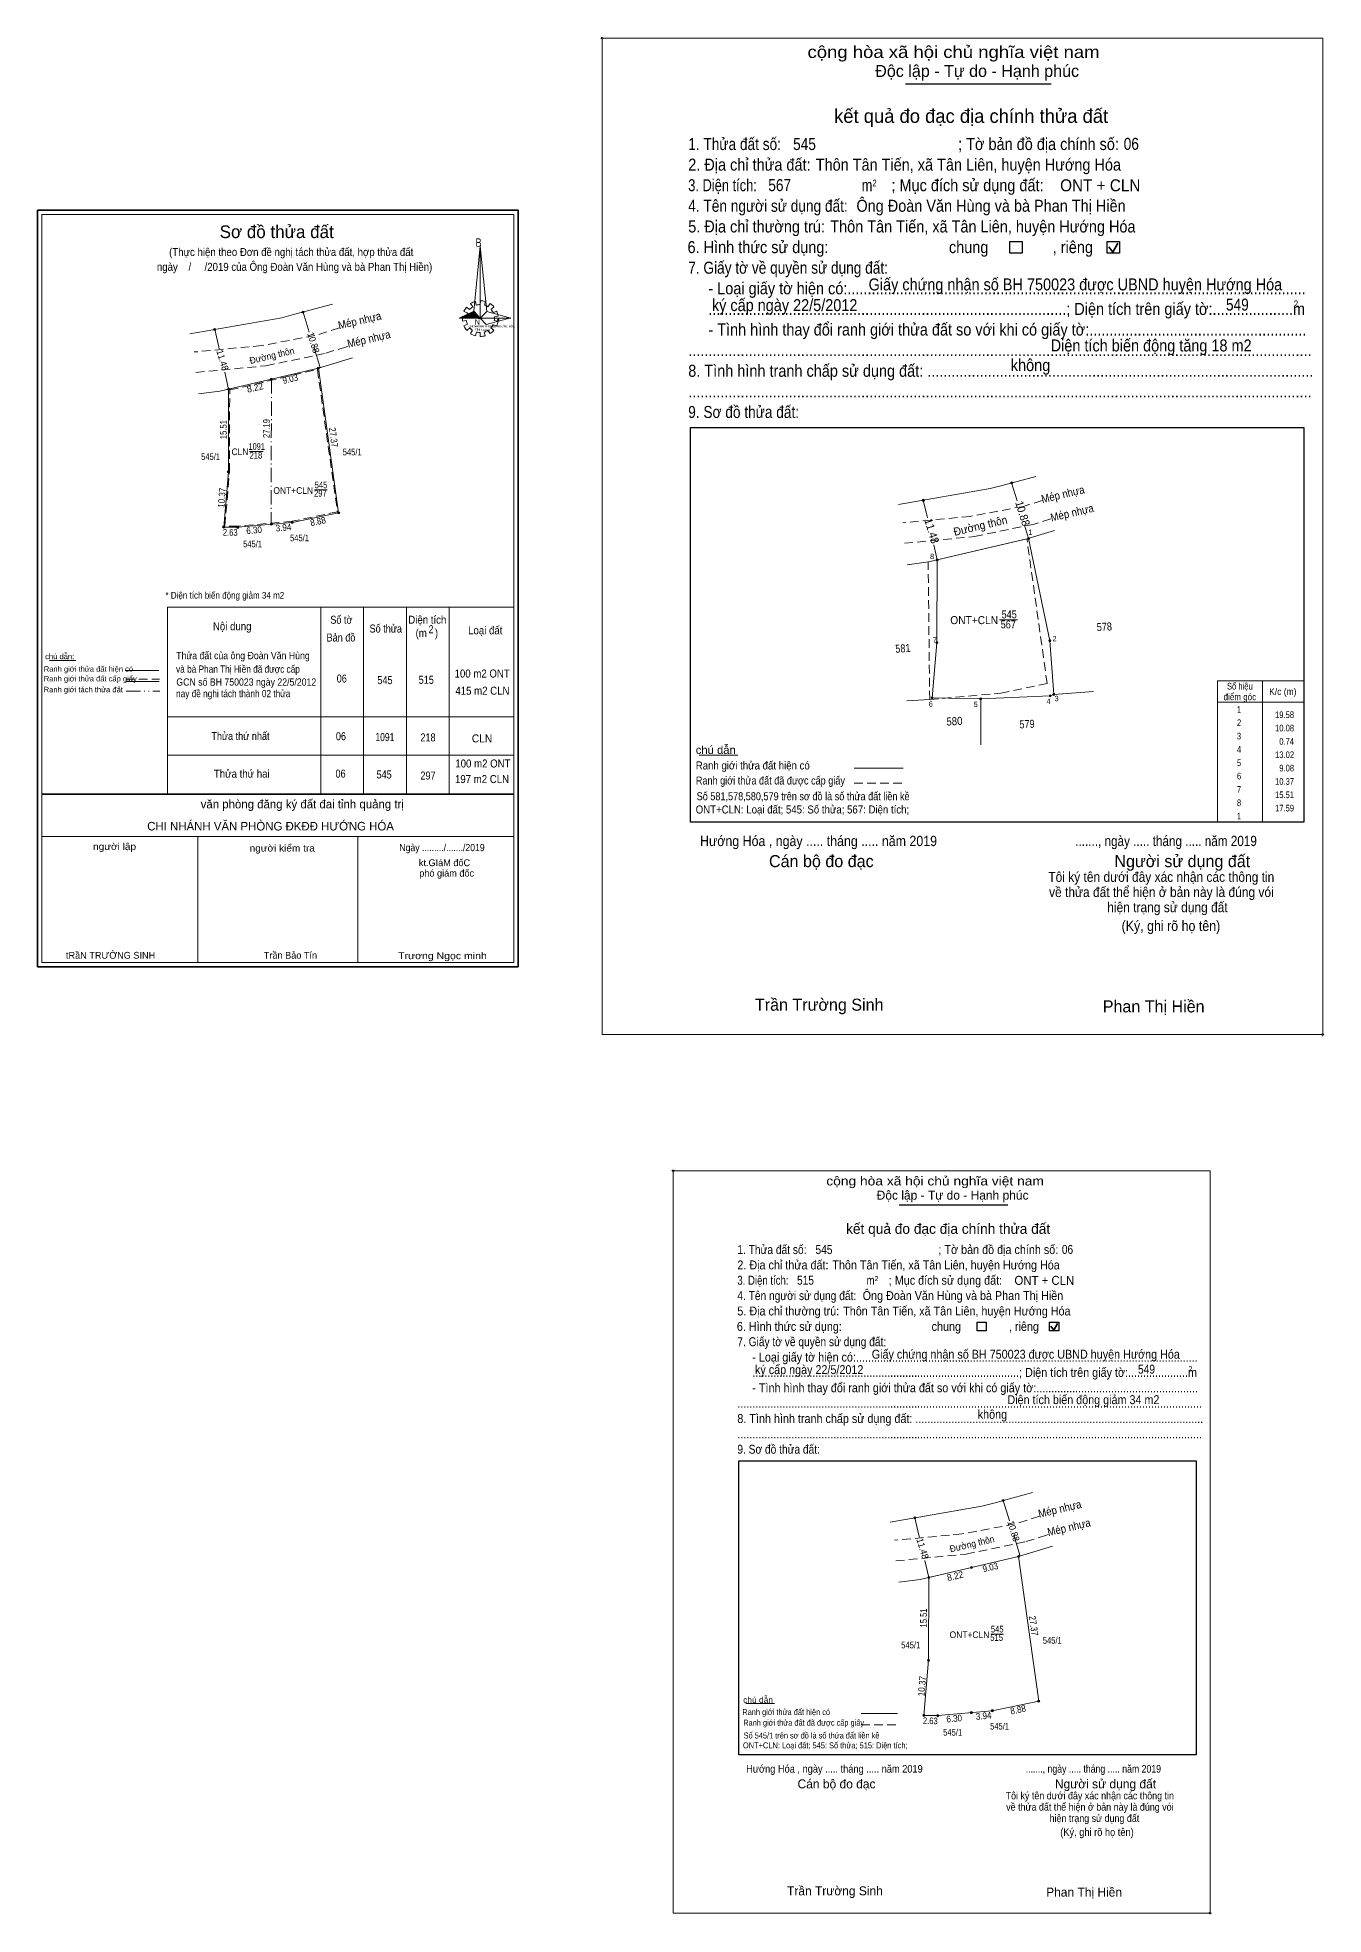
# Model space of a CAD drawing. Header units: metres. Extents: x 548930 to 549479, y 1838011 to 1838391.
# Drawn here: x 548930.1 to 549171, y 1838039 to 1838390.8 of the extents above; entities that cross this region are included whole.
import ezdxf
from ezdxf.enums import TextEntityAlignment as Align

# ---------------------------------------------------------------- set-up
doc = ezdxf.new("R2010")
doc.units = ezdxf.units.M
doc.header["$LTSCALE"] = 0.54
doc.header["$PDMODE"] = 32
doc.header["$PDSIZE"] = 0.27
for name, pattern in [('DASH_DOUBLE_DOT', [9.2, 5, -1.2, 0.3, -1.2, 0.3, -1.2]), ('DOT_DASHED', [7.7, 5, -1.2, 0.3, -1.2]), ('MEDIUM_DASHED', [4.5, 3, -1.5])]:
    doc.linetypes.add(name, pattern=pattern)
for name, color, linetype, lineweight in [('1', 7, 'Continuous', 13), ('10', 7, 'Continuous', 13), ('17', 7, 'Continuous', 13), ('2', 7, 'Continuous', 25), ('22', 7, 'MEDIUM_DASHED', 13), ('23', 7, 'Continuous', 13), ('5', 7, 'Continuous', 13), ('6', 7, 'Continuous', 13), ('63', 7, 'Continuous', 13)]:
    doc.layers.add(name, color=color, linetype=linetype, lineweight=lineweight)
doc.layers.add('13', color=7, linetype='Continuous')
doc.layers.add('7', color=7, linetype='Continuous')

msp = doc.modelspace()

# ---------------------------------------------------------------- hatches: boundary and pattern name
at = {"layer": '1'}
msp.add_hatch(color=256, dxfattribs=at).paths.add_polyline_path([(549009.14, 1838338.18), (549011.89, 1838339.53), (549013.07, 1838338.18)])
at = {"layer": '63'}
for points in [[(548980.08, 1838339.35, 1), (548979.68, 1838339.35, 1)], [(548963.53, 1838336.09, 1), (548963.13, 1838336.09, 1)], [(548982.94, 1838328.84, 1), (548982.54, 1838328.84, 1)], [(548966.14, 1838324.91, 1), (548965.74, 1838324.91, 1)], [(548974.14, 1838326.78, 1), (548973.74, 1838326.78, 1)], [(548966.08, 1838309.4, 1), (548965.68, 1838309.4, 1)], [(549112.81, 1838307.34, 1), (549112.41, 1838307.34, 1)], [(549096.26, 1838304.08, 1), (549095.86, 1838304.08, 1)], [(548965.21, 1838299.07, 1), (548964.81, 1838299.07, 1)], [(548974.12, 1838299.59, 1), (548973.72, 1838299.59, 1)], [(548978.04, 1838299.94, 1), (548977.64, 1838299.94, 1)], [(548986.74, 1838301.74, 1), (548986.34, 1838301.74, 1)], [(548967.84, 1838299.02, 1), (548967.44, 1838299.02, 1)], [(549115.99, 1838296.93, 1), (549115.59, 1838296.93, 1)], [(549098.87, 1838292.9, 1), (549098.47, 1838292.9, 1)], [(549098.81, 1838277.39, 1), (549098.41, 1838277.39, 1)], [(549119.96, 1838277.76, 1), (549119.56, 1838277.76, 1)], [(549120.03, 1838267.42, 1), (549119.63, 1838267.42, 1)], [(549120.71, 1838267.71, 1), (549120.31, 1838267.71, 1)], [(549097.94, 1838267.06, 1), (549097.54, 1838267.06, 1)], [(549107.02, 1838266.87, 1), (549106.62, 1838266.87, 1)], [(549111.2326, 1838116.6327, 1), (549110.8326, 1838116.6327, 1)], [(549094.6826, 1838113.3727, 1), (549094.2826, 1838113.3727, 1)], [(549114.0926, 1838106.1227, 1), (549113.6926, 1838106.1227, 1)], [(549097.2926, 1838102.1927, 1), (549096.8926, 1838102.1927, 1)], [(549105.2926, 1838104.0627, 1), (549104.8926, 1838104.0627, 1)], [(549097.2326, 1838086.6827, 1), (549096.8326, 1838086.6827, 1)], [(549117.8926, 1838079.0227, 1), (549117.4926, 1838079.0227, 1)], [(549096.3626, 1838076.3527, 1), (549095.9626, 1838076.3527, 1)], [(549098.9926, 1838076.3027, 1), (549098.5926, 1838076.3027, 1)], [(549105.2726, 1838076.8727, 1), (549104.8726, 1838076.8727, 1)], [(549109.1926, 1838077.2227, 1), (549108.7926, 1838077.2227, 1)]]:
    msp.add_hatch(color=256, dxfattribs=at).paths.add_polyline_path(points)

# ---------------------------------------------------------------- linework, layer by layer
at = {"layer": '1'}
for p, q in [((549013.07, 1838340.76), (549013.09, 1838341.49)), ((549009.73, 1838338.59), (549010.45, 1838338.48)), ((549010.67, 1838339.21), (549010.02, 1838339.48)), ((549010.5, 1838340.3), (549011.04, 1838339.82)), ((549011.65, 1838340.35), (549011.26, 1838340.94)), ((549012.15, 1838341.35), (549012.33, 1838340.64)), ((549012.72, 1838338.16), (549013.42, 1838338.16)), ((549014.03, 1838341.35), (549013.86, 1838340.62)), ((549014.51, 1838340.35), (549014.9, 1838340.94)), ((549015.62, 1838340.3), (549015.08, 1838339.85)), ((549015.47, 1838339.23), (549016.12, 1838339.55)), ((549016.43, 1838338.59), (549015.69, 1838338.48)), ((549010.45, 1838337.75), (549009.73, 1838337.64)), ((549010.02, 1838336.75), (549010.67, 1838337.07)), ((549011.11, 1838336.39), (549010.54, 1838335.93)), ((549011.26, 1838335.32), (549011.63, 1838335.95)), ((549012.37, 1838335.61), (549012.15, 1838334.91)), ((549013.07, 1838334.79), (549013.07, 1838335.5)), ((549013.79, 1838335.61), (549014.01, 1838334.93)), ((549014.9, 1838335.32), (549014.51, 1838335.93)), ((549015.03, 1838336.39), (549015.62, 1838335.95)), ((549016.15, 1838336.73), (549015.43, 1838337)), ((549015.69, 1838337.75), (549016.43, 1838337.64)), ((548954.49, 1838284.05), (549019.35, 1838284.05)), ((548954.49, 1838284.05), (548954.49, 1838249.01)), ((548983.23, 1838284.05), (548983.23, 1838249.01)), ((548991.23, 1838284.05), (548991.23, 1838249.01)), ((548999.23, 1838284.05), (548999.23, 1838249.01)), ((549007.23, 1838284.05), (549007.23, 1838249.01)), ((548954.49, 1838263.49), (549019.35, 1838263.49)), ((548954.49, 1838256.34), (549019.35, 1838256.34)), ((548930.14, 1838248.23), (548930.14, 1838216.64)), ((548954.49, 1838249.01), (549019.35, 1838249.01)), ((548930.95, 1838241.07), (549019.35, 1838241.07)), ((548960.14, 1838241.07), (548960.14, 1838217.45)), ((548990.14, 1838241.07), (548990.14, 1838217.45))]:
    msp.add_line(p, q, dxfattribs=at)
at = {"layer": '1', "lineweight": 35}
msp.add_line((548930.95, 1838249.01), (549019.35, 1838249.01), dxfattribs=at)
at = {"layer": '1'}
for points in [[(548930.14, 1838216.64), (548930.14, 1838358.44), (549020.14, 1838358.44), (549020.14, 1838216.64)], [(548930.14, 1838216.64), (548930.14, 1838358.44), (549020.14, 1838358.44), (549020.14, 1838216.64)], [(549013.03, 1838351.69), (549013.07, 1838338.18), (549011.89, 1838339.53)], [(549013.03, 1838351.69), (549013.07, 1838338.18), (549014.31, 1838339.44)], [(549009.14, 1838338.18), (549011.89, 1838339.53), (549013.07, 1838338.18)], [(549018.83, 1838338.23), (549013.07, 1838338.18), (549014.31, 1838339.44)], [(549018.79, 1838338.25), (549014.2, 1838337.02), (549013.07, 1838338.18)], [(548982.74, 1838328.84), (548986.54, 1838301.74), (548977.84, 1838299.94), (548967.64, 1838299.02), (548965.01, 1838299.07), (548965.88, 1838309.4), (548965.94, 1838324.91)], [(549115.79, 1838296.93), (549119.76, 1838277.76), (549120.51, 1838267.71), (549119.83, 1838267.42), (549106.82, 1838266.87), (549097.74, 1838267.06), (549098.61, 1838277.39), (549098.67, 1838292.9)], [(549113.89, 1838106.12), (549117.69, 1838079.02), (549108.99, 1838077.22), (549098.79, 1838076.3), (549096.16, 1838076.35), (549097.03, 1838086.68), (549097.09, 1838102.19)]]:
    msp.add_lwpolyline(points, close=True, dxfattribs=at)
at = {"layer": '1', "linetype": 'MEDIUM_DASHED'}
msp.add_lwpolyline([(548982.57, 1838328.6), (548986.32, 1838301.9), (548977.81, 1838300.14), (548967.63, 1838299.22), (548965.23, 1838299.27), (548966.08, 1838309.39), (548966.14, 1838324.75)], close=True, dxfattribs=at)
at = {"layer": '1'}
for centre, major_axis, start_param, end_param in [((549013.0814, 1838338.1376), (3.3649, 0), 1.27924208, 1.56332225), ((549013.0814, 1838338.1376), (3.3649, 0), 3.00667928, 3.29139349), ((549013.0814, 1838338.1376), (3.3649, 0), 2.43958176, 2.72400246), ((549013.0814, 1838338.1376), (2.6372, 0), 2.72368549, 3.01515824), ((549013.0814, 1838338.1376), (2.6372, 0), 2.13373541, 2.44496261), ((549013.0814, 1838338.1376), (3.3649, 0), 1.84955988, 2.13900916), ((549013.0814, 1838338.1376), (2.6372, 0), 1.56985589, 1.85611068), ((549013.0814, 1838338.1376), (2.6372, 0), 1.00270906, 1.2755622), ((549013.0814, 1838338.1376), (3.3649, 0), 0.71056237, 0.99687234), ((549013.0814, 1838338.1376), (2.6372, 0), 0.42678376, 0.70646463), ((549013.0814, 1838338.1376), (2.6372, 0), 6.13558388, 6.41618463), ((549013.0814, 1838338.1376), (3.3649, 0), 0.1390515, 0.43393316), ((549013.0814, 1838338.1376), (3.3649, 0), 3.56988637, 3.85691866), ((549013.0814, 1838338.1376), (2.6372, 0), 3.28229955, 3.56105054), ((549013.0814, 1838338.1376), (2.6372, 0), 3.86077574, 4.13258255), ((549013.0621, 1838338.1176), (3.3649, 0), 4.1470906, 4.43659307), ((549013.0814, 1838338.1376), (2.6372, 0), 4.43854677, 4.71314001), ((549013.0814, 1838338.1376), (3.3649, 0), 4.71301008, 4.99761054), ((549013.0814, 1838338.1376), (2.6372, 0), 4.99087134, 5.28933161), ((549013.0814, 1838338.1376), (3.3649, 0), 5.28561416, 5.56798705), ((549013.0814, 1838338.1376), (2.6372, 0), 5.56137327, 5.83951437), ((549013.0814, 1838338.1376), (3.3649, 0), 5.85230288, 6.13839648)]:
    msp.add_ellipse(centre, major_axis=major_axis, ratio=0.995001, start_param=start_param, end_param=end_param, dxfattribs=at)
msp.add_point((549016.43, 1838337.91), dxfattribs=at)
at = {"layer": '10'}
for p, q in [((548986.54, 1838301.74), (548982.74, 1838328.84)), ((548977.84, 1838299.94), (548986.54, 1838301.74)), ((549117.69, 1838079.02), (549113.89, 1838106.12)), ((549108.99, 1838077.22), (549117.69, 1838079.02))]:
    msp.add_line(p, q, dxfattribs=at)
at = {"layer": '10', "linetype": 'DOT_DASHED'}
msp.add_line((548973.94, 1838326.78), (548973.92, 1838299.59), dxfattribs=at)
at = {"layer": '10', "linetype": 'MEDIUM_DASHED'}
for p, q in [((549119.27, 1838269.73), (549115.47, 1838296.83)), ((549097.27, 1838266.73), (549096.97, 1838292.53)), ((549097.27, 1838266.73), (549110.57, 1838267.93)), ((549110.57, 1838267.93), (549119.27, 1838269.73))]:
    msp.add_line(p, q, dxfattribs=at)
at = {"layer": '17'}
for p, q in [((548932.37, 1838274.07), (548937.34, 1838274.07)), ((549054.11, 1838256.33), (549061.35, 1838256.33)), ((549062.82, 1838078.55), (549068.22, 1838078.55))]:
    msp.add_line(p, q, dxfattribs=at)
at = {"layer": '2'}
for p, q in [((549092.75, 1838382.11), (549120.05, 1838382.11)), ((549052.44, 1838317.72), (549167.38, 1838317.72)), ((549167.38, 1838317.72), (549167.38, 1838243.73)), ((549091.57, 1838172.04), (549111.92, 1838172.04)), ((549061.54, 1838124.07), (549147.18, 1838124.07)), ((549147.18, 1838124.07), (549147.18, 1838068.95))]:
    msp.add_line(p, q, dxfattribs=at)
at = {"layer": '2', "lineweight": 35}
for p, q in [((549131.6, 1838350.59), (549132.53, 1838352.26)), ((549130.83, 1838351.59), (549131.6, 1838350.59)), ((549119.94, 1838149.3), (549120.52, 1838148.56)), ((549120.52, 1838148.56), (549121.21, 1838149.81))]:
    msp.add_line(p, q, dxfattribs=at)
at = {"layer": '2', "lineweight": 13}
for points in [[(549035.89, 1838390.67), (549170.9, 1838390.67), (549170.9, 1838203.94), (549035.89, 1838203.94)], [(549049.21, 1838178.42), (549149.8, 1838178.42), (549149.8, 1838039.3), (549049.21, 1838039.3)]]:
    msp.add_lwpolyline(points, close=True, dxfattribs=at)
at = {"layer": '2'}
for points in [[(549112.29, 1838352.59), (549114.61, 1838352.59), (549114.61, 1838350.42), (549112.29, 1838350.42)], [(549130.53, 1838352.59), (549132.85, 1838352.59), (549132.85, 1838350.42), (549130.53, 1838350.42)], [(549106.13, 1838150.05), (549107.86, 1838150.05), (549107.86, 1838148.44), (549106.13, 1838148.44)], [(549119.72, 1838150.05), (549121.45, 1838150.05), (549121.45, 1838148.44), (549119.72, 1838148.44)]]:
    msp.add_lwpolyline(points, close=True, dxfattribs=at)
for points in [[(549167.38, 1838243.73), (549052.44, 1838243.73), (549052.44, 1838317.72)], [(549147.18, 1838068.95), (549061.54, 1838068.95), (549061.54, 1838124.07)]]:
    msp.add_lwpolyline(points, dxfattribs=at)
for p in [(549035.89, 1838390.67), (549170.89, 1838203.94), (549049.21, 1838178.42), (549149.79, 1838039.3)]:
    msp.add_point(p, dxfattribs=at)
at = {"layer": '22'}
for p, q in [((548972.93, 1838329.3), (548983.92, 1838331.58)), ((548987.99, 1838332.85), (548983.92, 1838331.58)), ((548988.3, 1838332.95), (548987.99, 1838332.85)), ((548959.79, 1838328.03), (548972.93, 1838329.3)), ((549104.87, 1838301.06), (549092.22, 1838299.86)), ((549105.66, 1838297.29), (549116.65, 1838299.57)), ((549119.95, 1838300.6), (549116.65, 1838299.57)), ((549092.52, 1838296.02), (549105.66, 1838297.29)), ((549119.14, 1838110.13), (549115.07, 1838108.86)), ((549119.45, 1838110.23), (549119.14, 1838110.13)), ((549090.94, 1838105.31), (549104.08, 1838106.58)), ((549104.08, 1838106.58), (549115.07, 1838108.86))]:
    msp.add_line(p, q, dxfattribs=at)
for points in [[(548986.68, 1838336.39), (548982.09, 1838334.95), (548972.14, 1838333.07)], [(548972.14, 1838333.07), (548969.81, 1838332.85), (548959.49, 1838331.87)], [(549118.36, 1838304.05), (549114.82, 1838302.94), (549104.87, 1838301.06)], [(549117.83, 1838113.68), (549113.24, 1838112.23), (549103.29, 1838110.35)], [(549103.29, 1838110.35), (549100.97, 1838110.13), (549090.64, 1838109.16)]]:
    msp.add_lwpolyline(points, dxfattribs=at)
at = {"layer": '23'}
for p, q in [((548978.11, 1838338.87), (548985.37, 1838340.83)), ((548964.31, 1838324.53), (548982.74, 1838328.84)), ((548982.74, 1838328.84), (548989.11, 1838330.79)), ((548964.31, 1838324.53), (548960.32, 1838324.01)), ((549110.84, 1838306.86), (549117.14, 1838308.56)), ((549097.04, 1838292.52), (549115.47, 1838296.83)), ((549115.47, 1838296.83), (549120.67, 1838298.42)), ((549097.04, 1838292.52), (549093.05, 1838292)), ((549109.26, 1838116.15), (549116.52, 1838118.11)), ((549095.46, 1838101.81), (549113.89, 1838106.12)), ((549113.89, 1838106.12), (549120.26, 1838108.07)), ((549095.46, 1838101.81), (549091.47, 1838101.29))]:
    msp.add_line(p, q, dxfattribs=at)
for points in [[(548958.68, 1838335.29), (548975.88, 1838338.27), (548978.11, 1838338.87)], [(549091.41, 1838303.28), (549108.61, 1838306.26), (549110.84, 1838306.86)], [(549089.83, 1838112.57), (549107.03, 1838115.55), (549109.26, 1838116.15)]]:
    msp.add_lwpolyline(points, dxfattribs=at)
at = {"layer": '5', "lineweight": 35}
msp.add_lwpolyline([(548930.15, 1838358.45), (549020.15, 1838358.45), (549020.15, 1838216.65), (548930.15, 1838216.65)], close=True, dxfattribs=at)
at = {"layer": '5'}
msp.add_lwpolyline([(548930.95, 1838357.65), (549019.35, 1838357.65), (549019.35, 1838217.45), (548930.95, 1838217.45)], close=True, dxfattribs=at)
at = {"layer": '6'}
for p, q in [((548946.56, 1838272.15), (548952.83, 1838272.15)), ((548946.66, 1838270.14), (548952.92, 1838270.14)), ((549083.13, 1838253.87), (549092.27, 1838253.87)), ((549084.44, 1838076.71), (549091.25, 1838076.71))]:
    msp.add_line(p, q, dxfattribs=at)
at = {"layer": '6', "linetype": 'MEDIUM_DASHED'}
for p, q in [((548946.66, 1838270.56), (548952.97, 1838270.56)), ((549083.11, 1838251.05), (549092.31, 1838251.05)), ((549084.43, 1838074.61), (549091.28, 1838074.61))]:
    msp.add_line(p, q, dxfattribs=at)
at = {"layer": '63'}
for p, q in [((548979.88, 1838339.35), (548981.04, 1838335.56)), ((548981.87, 1838332.85), (548983.06, 1838328.94)), ((548965.2, 1838328.07), (548965.94, 1838324.91)), ((548969.86, 1838313.22), (548972.39, 1838313.22)), ((549112.61, 1838307.34), (549113.64, 1838303.97)), ((548982.03, 1838306.04), (548984.42, 1838306.04)), ((549096.06, 1838304.08), (549096.83, 1838300.77)), ((549115.04, 1838299.39), (549115.79, 1838296.93)), ((549098.01, 1838295.72), (549098.67, 1838292.9)), ((549110.37, 1838281.65), (549113.73, 1838281.65)), ((549120.51, 1838267.71), (549127.97, 1838268.26)), ((549159.58, 1838270.23), (549159.58, 1838243.73)), ((549159.58, 1838270.23), (549159.58, 1838243.73)), ((549097.27, 1838266.73), (549092.96, 1838266.5)), ((549106.82, 1838266.87), (549106.82, 1838258.26)), ((549111.03, 1838116.63), (549112.19, 1838112.84)), ((549113.02, 1838110.13), (549114.21, 1838106.22)), ((549096.35, 1838105.35), (549097.09, 1838102.19)), ((549108.72, 1838091.6), (549111.11, 1838091.6))]:
    msp.add_line(p, q, dxfattribs=at)
at = {"layer": '63', "linetype": 'DASH_DOUBLE_DOT'}
msp.add_line((548946.75, 1838268.33), (548953.05, 1838268.33), dxfattribs=at)
at = {"layer": '63'}
for points in [[(548963.33, 1838336.09), (548964.09, 1838332.85), (548964.18, 1838332.47)], [(549160.38, 1838243.73), (549151.18, 1838243.73), (549151.18, 1838270.23), (549160.38, 1838270.23)], [(549158.99, 1838270.23), (549167.38, 1838270.23), (549167.38, 1838243.73), (549158.99, 1838243.73)], [(549151.18, 1838266.23), (549159.58, 1838266.23), (549167.38, 1838266.23)], [(549094.48, 1838113.37), (549095.24, 1838110.13), (549095.33, 1838109.75)]]:
    msp.add_lwpolyline(points, dxfattribs=at)
for centre in [(548979.88, 1838339.35), (548963.33, 1838336.09), (548982.74, 1838328.84), (548965.94, 1838324.91), (548973.94, 1838326.78), (548965.88, 1838309.4), (549112.61, 1838307.34), (549096.06, 1838304.08), (548965.01, 1838299.07), (548973.92, 1838299.59), (548977.84, 1838299.94), (548986.54, 1838301.74), (548967.64, 1838299.02), (549115.79, 1838296.93), (549098.67, 1838292.9), (549098.61, 1838277.39), (549119.76, 1838277.76), (549119.83, 1838267.42), (549120.51, 1838267.71), (549097.74, 1838267.06), (549106.82, 1838266.87), (549111.0326, 1838116.6327), (549094.4826, 1838113.3727), (549113.8926, 1838106.1227), (549097.0926, 1838102.1927), (549105.0926, 1838104.0627), (549097.0326, 1838086.6827), (549117.6926, 1838079.0227), (549096.1626, 1838076.3527), (549098.7926, 1838076.3027), (549105.0726, 1838076.8727), (549108.9926, 1838077.2227)]:
    msp.add_circle(centre, 0.2, dxfattribs=at)

# ---------------------------------------------------------------- texts
at = {"layer": '1'}
msp.add_text('Sơ đồ thửa đất', height=2.38, dxfattribs=at).set_placement((548974.94, 1838353.22), align=Align.CENTER)
for s, height, width, p in [('B', 1.585, 0.8, (549012.19, 1838351.58)), ('N', 0.9904, 0.9, (549012.03, 1838337.01)), ('CHI NHÁNH VPĐKĐĐ-HƯỚNG HÓA', 0.3749, 0.95, (549010.88, 1838336.51)), ('TỈNH quảng trị', 0.375, 1.05, (549012.09, 1838335.86))]:
    msp.add_text(s, height=height, dxfattribs=dict(at, width=width)).set_placement(p)
for s, height, width, p in [('CLN', 1.25, 0.95, (548968.065, 1838312.54)), ('1091', 1.25, 0.8, (548971.19, 1838313.53)), ('545/1', 1.25, 0.85, (548989.08, 1838312.5)), ('545/1', 1.25, 0.85, (548962.56, 1838311.63)), ('218', 1.25, 0.85, (548971.045, 1838311.89)), ('ONT+CLN', 1.25, 0.95, (548978.04, 1838305.28)), ('545', 1.25, 0.85, (548983.235, 1838306.33)), ('297', 1.25, 0.85, (548983.125, 1838304.76)), ('545/1', 1.25, 0.85, (548970.42, 1838295.27)), ('545/1', 1.25, 0.85, (548979.21, 1838296.41)), ('* Diện tích biến động giảm 34 m2 ', 1.25, 0.9, (548965.435, 1838285.65)), ('ONT+CLN', 1.5, 0.95, (549105.595, 1838280.87)), ('545', 1.5, 0.85, (549112.155, 1838281.95)), ('567', 1.5, 0.85, (549111.98, 1838280.07)), ('ONT+CLN', 1.25, 0.95, (549104.72, 1838090.84)), ('545', 1.25, 0.85, (549109.915, 1838091.89)), ('545/1', 1.25, 0.85, (549093.71, 1838088.91)), ('515', 1.25, 0.85, (549109.805, 1838090.32)), ('545/1', 1.25, 0.85, (549120.23, 1838089.78)), ('545/1', 1.25, 0.85, (549110.36, 1838073.69)), ('545/1', 1.25, 0.85, (549101.57, 1838072.55))]:
    msp.add_text(s, height=height, dxfattribs=dict(at, width=width)).set_placement(p, align=Align.CENTER)
for s, height, p in [('văn phòng đăng ký đất đai tỉnh quảng trị', 1.6, (548998.76, 1838246.34)), ('CHI NHÁNH VĂN PHÒNG ĐKĐĐ HƯỚNG HÓA', 1.6, (548996.9, 1838242.2)), ('kt.GIáM đốC', 1.28, (549011.18, 1838235.51)), ('phó giám đốc', 1.28, (549011.92, 1838233.56)), ('tRầN TRƯỜNG SINH', 1.28, (548952.18, 1838218.16)), ('Trần Bảo Tín', 1.28, (548982.51, 1838218.16))]:
    msp.add_text(s, height=height, dxfattribs=at).set_placement(p, align=Align.RIGHT)
for s, width, p in [('người lập', 1.1, (548948.59, 1838238.56)), ('người kiểm tra', 1.1, (548982.09, 1838238.25)), ('Trương Ngọc minh', 1.15, (549014.3, 1838218.08))]:
    msp.add_text(s, height=1.28, dxfattribs=dict(at, width=width)).set_placement(p, align=Align.RIGHT)
at = {"layer": '13'}
for s, width, p in [('578', 0.85, (549130.0195, 1838279.6289)), ('581', 0.85, (549092.2795, 1838275.5757)), ('580', 0.9, (549101.9345, 1838261.9303)), ('579', 0.85, (549115.5345, 1838261.3897))]:
    msp.add_text(s, height=1.5, rotation=3.095, dxfattribs=dict(at, width=width)).set_placement(p, align=Align.CENTER)
at = {"layer": '2'}
for s, height, width, p in [('cộng hòa xã hội chủ nghĩa việt nam', 2.253, 1.15, (549074.38, 1838386.98)), ('1. Thửa đất số:', 2.253, 0.85, (549052.03, 1838369.72)), ('545', 2.25, 0.85, (549071.68, 1838369.72)), ('; Tờ bản đồ địa chính số:', 2.253, 0.9, (549102.59, 1838369.72)), ('06', 2.25, 0.85, (549133.61, 1838369.76)), ('2. Địa chỉ thửa đất:', 2.253, 0.9, (549052.03, 1838365.86)), ('Thôn Tân Tiến, xã Tân Liên, huyện Hướng Hóa', 2.25, 0.9, (549075.92, 1838365.86)), ('3. Diện tích:', 2.253, 0.8, (549052.03, 1838362)), ('567', 2.25, 0.85, (549067.03, 1838362.02)), ('m', 2.253, 0.8, (549084.52, 1838362)), ('2', 1.288, 0.8, (549086.54, 1838362.9)), ('; Mục đích sử dụng đất:', 2.253, 0.9, (549090.1, 1838362)), ('ONT + CLN', 2.254, 0.95, (549121.7, 1838361.98)), ('4. Tên người sử dụng đất:', 2.253, 0.85, (549052.03, 1838358.14)), ('Ông Đoàn Văn Hùng và bà Phan Thị Hiền', 2.25, 0.9, (549083.54, 1838358.15)), ('5. Địa chỉ thường trú:', 2.253, 0.9, (549052.03, 1838354.27)), ('Thôn Tân Tiến, xã Tân Liên, huyện Hướng Hóa', 2.25, 0.9, (549078.64, 1838354.27)), ('6. Hình thức sử dụng:', 2.253, 0.9, (549051.9, 1838350.4)), ('chung                , riêng', 2.253, 0.9, (549100.87, 1838350.4)), ('7. Giấy tờ về quyền sử dụng đất:', 2.253, 0.85, (549052.03, 1838346.54)), ('     - Loại giấy tờ hiện có:..................................................................................................................', 2.253, 0.9, (549052.03, 1838342.68)), ('Giấy chứng nhận số BH 750023 được UBND huyện Hướng Hóa', 2.25, 0.9, (549085.82, 1838343.41)), ('ký cấp ngày 22/5/2012', 2.25, 0.9, (549056.47, 1838339.53)), ('549', 2.25, 0.85, (549152.77, 1838339.63)), ('2', 1.288, 0.8, (549165.48, 1838340.24)), ('     .........................................................................................; Diện tích trên giấy tờ:....................m', 2.253, 0.9, (549052.03, 1838338.82)), ('     - Tình hình thay đổi ranh giới thửa đất so với khi có giấy tờ:......................................................', 2.253, 0.9, (549052.03, 1838334.96)), ('Diện tích biến động tăng 18 m2', 2.25, 0.9, (549119.93, 1838331.97)), ('...........................................................................................................................................................', 2.253, 0.9, (549052.03, 1838331.09)), ('8. Tình hình tranh chấp sử dụng đất: ................................................................................................', 2.253, 0.9, (549052.03, 1838327.22)), ('không', 2.254, 0.9, (549112.46, 1838328.29)), ('9. Sơ đồ thửa đất:', 2.253, 0.85, (549052.03, 1838319.5)), ('...........................................................................................................................................................', 2.253, 0.9, (549052.03, 1838323.36)), ('Hướng Hóa , ngày ..... tháng ..... năm 2019', 1.93, 0.9, (549054.24, 1838239.27)), ('......., ngày ..... tháng ..... năm 2019', 1.93, 0.85, (549124.53, 1838239.27)), ('(Ký, ghi rõ họ tên)', 1.932, 0.9, (549133.21, 1838223.36)), ('cộng hòa xã hội chủ nghĩa việt nam', 1.679, 1.15, (549077.89, 1838175.67)), ('1. Thửa đất số:', 1.679, 0.85, (549061.23, 1838162.81)), ('545', 1.676, 0.85, (549075.87, 1838162.81)), ('; Tờ bản đồ địa chính số:', 1.679, 0.9, (549098.9, 1838162.81)), ('06', 1.676, 0.85, (549122.02, 1838162.84)), ('3. Diện tích:', 1.679, 0.8, (549061.23, 1838157.06)), ('2. Địa chỉ thửa đất:', 1.679, 0.9, (549061.23, 1838159.93)), ('515', 1.676, 0.85, (549072.41, 1838157.07)), ('Thôn Tân Tiến, xã Tân Liên, huyện Hướng Hóa', 1.676, 0.9, (549079.03, 1838159.93)), ('2', 0.9593, 0.8, (549086.95, 1838157.73)), ('; Mục đích sử dụng đất:', 1.679, 0.9, (549089.6, 1838157.06)), ('ONT + CLN', 1.679, 0.95, (549113.14, 1838157.04)), ('4. Tên người sử dụng đất:', 1.679, 0.85, (549061.23, 1838154.18)), ('Ông Đoàn Văn Hùng và bà Phan Thị Hiền', 1.676, 0.9, (549084.71, 1838154.19)), ('m', 1.679, 0.8, (549085.44, 1838157.06)), ('5. Địa chỉ thường trú:', 1.679, 0.9, (549061.23, 1838151.3)), ('Thôn Tân Tiến, xã Tân Liên, huyện Hướng Hóa', 1.676, 0.9, (549081.06, 1838151.3)), ('6. Hình thức sử dụng:', 1.679, 0.9, (549061.14, 1838148.41)), ('chung                , riêng', 1.679, 0.9, (549097.62, 1838148.41)), ('7. Giấy tờ về quyền sử dụng đất:', 1.679, 0.85, (549061.23, 1838145.54)), ('     - Loại giấy tờ hiện có:..................................................................................................................', 1.679, 0.9, (549061.23, 1838142.66)), ('Giấy chứng nhận số BH 750023 được UBND huyện Hướng Hóa', 1.676, 0.9, (549086.41, 1838143.2)), ('     .........................................................................................; Diện tích trên giấy tờ:....................m', 1.679, 0.9, (549061.23, 1838139.79)), ('ký cấp ngày 22/5/2012', 1.676, 0.9, (549064.54, 1838140.31)), ('549', 1.676, 0.85, (549136.29, 1838140.39)), ('2', 0.9593, 0.8, (549145.76, 1838140.84)), ('     - Tình hình thay đổi ranh giới thửa đất so với khi có giấy tờ:......................................................', 1.679, 0.9, (549061.23, 1838136.91)), ('...........................................................................................................................................................', 1.679, 0.9, (549061.23, 1838134.03)), ('Diện tích biến động giảm 34 m2', 1.676, 0.9, (549111.82, 1838134.68)), ('8. Tình hình tranh chấp sử dụng đất: ................................................................................................', 1.679, 0.9, (549061.23, 1838131.14)), ('không', 1.679, 0.9, (549106.26, 1838131.94)), ('9. Sơ đồ thửa đất:', 1.679, 0.85, (549061.23, 1838125.39)), ('...........................................................................................................................................................', 1.679, 0.9, (549061.23, 1838128.27)), ('Hướng Hóa , ngày ..... tháng ..... năm 2019', 1.438, 0.9, (549062.88, 1838065.62)), ('......., ngày ..... tháng ..... năm 2019', 1.438, 0.85, (549115.25, 1838065.62)), ('(Ký, ghi rõ họ tên)', 1.439, 0.9, (549121.72, 1838053.76))]:
    msp.add_text(s, height=height, dxfattribs=dict(at, width=width)).set_placement(p)
for s, height, p in [('Độc lập - Tự do - Hạnh phúc', 2.253, (549087.06, 1838383.42)), ('Cán bộ đo đạc', 2.254, (549067.16, 1838235.32)), ('Người sử dụng đất', 2.253, (549131.87, 1838235.32)), ('Trần Trường Sinh', 2.254, (549064.52, 1838208.42)), ('Phan Thị Hiền', 2.25, (549129.69, 1838208.1)), ('Độc lập - Tự do - Hạnh phúc', 1.679, (549087.33, 1838173.01)), ('Cán bộ đo đạc', 1.679, (549072.51, 1838062.67)), ('Người sử dụng đất', 1.679, (549120.72, 1838062.67)), ('Trần Trường Sinh', 1.679, (549070.54, 1838042.63)), ('Phan Thị Hiền', 1.676, (549119.09, 1838042.39))]:
    msp.add_text(s, height=height, dxfattribs=at).set_placement(p)
for s, height, p in [('kết quả đo đạc địa chính thửa đất', 2.576, (549105.025, 1838374.81)), ('.', 0.644, (549170.8786, 1838203.6)), ('kết quả đo đạc địa chính thửa đất', 1.919, (549100.715, 1838166.6)), ('.', 0.4798, (549149.7783, 1838039.04))]:
    msp.add_text(s, height=height, dxfattribs=at).set_placement(p, align=Align.CENTER)
at = {"layer": '2', "width": 0.9}
for s, height, p in [('Tôi ký tên dưới đây xác nhận các thông tin', 1.862, (549140.65, 1838232.57)), ('về thửa đất thể hiện ở bản này là đúng vói', 1.862, (549140.67, 1838229.72)), ('hiện trạng sử dụng đất', 1.862, (549141.805, 1838226.88)), ('Tôi ký tên dưới đây xác nhận các thông tin', 1.387, (549127.26, 1838060.62)), ('về thửa đất thể hiện ở bản này là đúng vói', 1.387, (549127.275, 1838058.5)), ('hiện trạng sử dụng đất', 1.387, (549128.12, 1838056.38))]:
    msp.add_text(s, height=height, dxfattribs=at).set_placement(p, align=Align.CENTER)
at = {"layer": '6'}
for s, height, width, p in [('Số tờ', 1.5, 0.85, (548984.98, 1838280.94)), ('Diện tích', 1.5, 0.9, (548999.59, 1838280.95)), ('Nội dung', 1.5, 0.9, (548962.99, 1838279.72)), ('Bản đồ', 1.5, 0.85, (548984.28, 1838277.61)), ('Số thửa', 1.5, 0.85, (548992.33, 1838279.29)), ('(m   )', 1.5, 0.9, (549000.96, 1838278.46)), ('2', 1.5, 0.8, (549003.4, 1838279.17)), ('Loại đất', 1.5, 0.9, (549010.8, 1838278.96)), ('Thửa đất của ông Đoàn Văn Hùng ', 1.36, 0.9, (548956.1, 1838274.3)), ('Ranh giới thửa đất cấp giấy', 1.029, 0.9, (548931.3, 1838270.13)), ('Ranh giới thửa đất hiện có ', 1.029, 0.9, (548931.31, 1838271.94)), ('và bà Phan Thị Hiền đã được cấp ', 1.36, 0.85, (548956.09, 1838271.76)), ('06', 1.5, 0.85, (548986.18, 1838269.92)), ('515', 1.5, 0.85, (549001.54, 1838269.68)), ('100 m2 ONT', 1.5, 0.9, (549008.26, 1838270.86)), ('Ranh giới tách thửa đất', 1.029, 0.9, (548931.29, 1838268.09)), ('nay đề nghi tách thành 02 thửa', 1.36, 0.85, (548956.09, 1838267.18)), ('GCN số BH 750023 ngày 22/5/2012', 1.36, 0.9, (548956.14, 1838269.34)), ('545', 1.5, 0.85, (548993.8, 1838269.62)), ('415 m2 CLN', 1.5, 0.9, (549008.41, 1838267.64)), ('Thửa thứ nhất', 1.5, 0.85, (548962.69, 1838259.14)), ('06', 1.5, 0.85, (548986.03, 1838259.11)), ('1091', 1.5, 0.8, (548993.42, 1838258.95)), ('218', 1.5, 0.85, (549001.86, 1838258.89)), ('CLN', 1.5, 0.95, (549011.5, 1838258.7)), ('chú dẫn', 1.5, 1.05, (549053.44, 1838256.54)), ('Thửa thứ hai', 1.5, 0.9, (548963.17, 1838252.09)), ('06', 1.5, 0.85, (548985.95, 1838252.1)), ('100 m2 ONT', 1.5, 0.9, (549008.4, 1838254)), ('Ranh giới thửa đất hiện có ', 1.5, 0.9, (549053.44, 1838253.63)), ('545', 1.5, 0.85, (548993.64, 1838251.94)), ('297', 1.5, 0.85, (549001.86, 1838251.74)), ('197 m2 CLN', 1.5, 0.9, (549008.33, 1838251.08)), ('Ranh giới thửa đất đã được cấp giấy', 1.5, 0.85, (549053.46, 1838250.81)), ('ONT+CLN: Loại đất; 545: Số thửa; 567: Diện tích;', 1.5, 0.9, (549053.43, 1838245.38)), ('Số 581,578,580,579 trên sơ đồ là số thửa đất liền kề', 1.5, 0.85, (549053.61, 1838247.86)), ('Ranh giới thửa đất hiện có ', 1.118, 0.9, (549062.16, 1838076.41)), ('chú dẫn', 1.118, 1.05, (549062.32, 1838078.69)), ('Ranh giới thửa đất đã được cấp giấy', 1.118, 0.85, (549062.34, 1838074.42)), ('ONT+CLN: Loại đất; 545: Số thửa; 515: Diện tích;', 1.12, 0.9, (549062.28, 1838070.17)), ('Số 545/1 trên sơ đồ là số thửa đất liền kề', 1.12, 0.85, (549062.41, 1838072.02))]:
    msp.add_text(s, height=height, dxfattribs=dict(at, width=width)).set_placement(p)
msp.add_text('chú dẫn:', height=1.029, dxfattribs=at).set_placement((548931.56, 1838274.3))
at = {"layer": '6', "width": 0.9}
msp.add_text('Ngày ........./......./2019', height=1.35, dxfattribs=at).set_placement((549005.905, 1838238.32), align=Align.CENTER)
at = {"layer": '63'}
for s, height, rotation, width, p in [('Mép nhựa', 1.5, 13.246, 0.9, (548990.6482, 1838337.0512)), ('10.88', 1.25, 286.987, 0.95, (548981.2281, 1838333.4476)), ('Mép nhựa', 1.5, 13.246, 0.9, (548992.3682, 1838333.5912)), ('11.48', 1.25, 286.987, 0.95, (548964.1981, 1838330.1576)), ('Đường thôn', 1.25, 13.246, 0.95, (548974.1768, 1838330.592)), ('9.03', 1.25, 13.166, 0.9, (548977.6226, 1838326.2045)), ('8.22', 1.25, 13.166, 0.95, (548971.0226, 1838324.5815)), ('15.51', 1.25, 89.778, 0.85, (548965.5768, 1838317.3176)), ('27.19', 1.25, 89.958, 0.85, (548973.6313, 1838317.5195)), ('27.37', 1.25, 277.982, 0.9, (548984.9713, 1838315.7868)), ('10.37', 1.25, 85.186, 0.9, (548965.2848, 1838304.4975)), ('Mép nhựa', 1.5, 13.246, 0.9, (549122.3782, 1838304.4812)), ('10.88', 1.5, 286.987, 0.95, (549113.9668, 1838301.3991)), ('Mép nhựa', 1.5, 13.246, 0.9, (549124.0981, 1838301.0212)), ('3.94', 1.25, 5.154, 0.9, (548976.2689, 1838298.3516)), ('8.88', 1.25, 11.689, 0.9, (548982.7934, 1838299.5148)), ('11.48', 1.5, 286.987, 0.95, (549096.9368, 1838298.1091)), ('Đường thôn', 1.5, 13.246, 0.95, (549106.9331, 1838298.5871)), ('2.63', 1.25, 358.911, 0.85, (548966.2231, 1838297.4337)), ('6.30', 1.25, 5.154, 0.9, (548970.7589, 1838297.8616)), ('Mép nhựa', 1.5, 13.246, 0.9, (549121.7982, 1838114.3312)), ('Mép nhựa', 1.5, 13.246, 0.9, (549123.5182, 1838110.8712)), ('11.48', 1.25, 286.987, 0.95, (549095.3481, 1838107.4376)), ('Đường thôn', 1.25, 13.246, 0.95, (549105.3268, 1838107.872)), ('10.88', 1.25, 286.987, 0.95, (549112.3781, 1838110.7276)), ('8.22', 1.25, 13.166, 0.95, (549102.1726, 1838101.8615)), ('9.03', 1.25, 13.166, 0.9, (549108.7726, 1838103.4845)), ('15.51', 1.25, 89.778, 0.85, (549096.7268, 1838094.5976)), ('27.37', 1.25, 277.982, 0.9, (549116.1213, 1838093.0668)), ('10.37', 1.25, 85.186, 0.9, (549096.4348, 1838081.7775)), ('8.88', 1.25, 11.689, 0.9, (549113.9434, 1838076.7948)), ('2.63', 1.25, 358.911, 0.85, (549097.3731, 1838074.7137)), ('6.30', 1.25, 5.154, 0.9, (549101.9089, 1838075.1416)), ('3.94', 1.25, 5.154, 0.9, (549107.4189, 1838075.6316))]:
    msp.add_text(s, height=height, rotation=rotation, dxfattribs=dict(at, width=width)).set_placement(p, align=Align.CENTER)
for s, height, width, p in [(' 1', 1, 0.9, (549116.51, 1838297.59)), (' 8', 1, 0.95, (549098.1, 1838293.06)), (' 7', 1, 0.95, (549098.61, 1838277.39)), (' 2', 1, 0.9, (549121.04, 1838277.65)), (' 6', 1, 0.9, (549097.85, 1838265.41)), (' 5', 1, 0.9, (549106.28, 1838265.33)), (' 4', 1, 0.95, (549119.9, 1838265.9)), (' 3', 1, 0.95, (549121.42, 1838266.43)), ('19.58', 1.25, 0.85, (549165.52, 1838263.26)), ('10.08', 1.25, 0.85, (549165.52, 1838260.76)), ('0.74', 1.25, 0.85, (549165.52, 1838258.26)), ('13.02', 1.25, 0.85, (549165.52, 1838255.76)), ('9.08', 1.25, 0.85, (549165.52, 1838253.26)), ('10.37', 1.25, 0.85, (549165.52, 1838250.76)), ('15.51', 1.25, 0.85, (549165.52, 1838248.26)), ('17.59', 1.25, 0.85, (549165.52, 1838245.76))]:
    msp.add_text(s, height=height, dxfattribs=dict(at, width=width)).set_placement(p, align=Align.RIGHT)
for s, width, p in [('điểm góc', 0.9, (549155.37, 1838266.61)), ('Số hiệu', 0.85, (549155.37, 1838268.61)), ('K/c (m)', 0.95, (549163.415, 1838267.61)), (' 1', 0.75, (549155.02, 1838264.26)), (' 2', 0.85, (549155.025, 1838261.76)), (' 4', 0.85, (549155.02, 1838256.76)), (' 3', 0.8, (549155.015, 1838259.26)), (' 5', 0.8, (549155.025, 1838254.26)), (' 6', 0.85, (549155.025, 1838251.76)), (' 7', 0.8, (549155.025, 1838249.26)), (' 8', 0.8, (549155.025, 1838246.76)), (' 1', 0.75, (549155.02, 1838244.26))]:
    msp.add_text(s, height=1.25, dxfattribs=dict(at, width=width)).set_placement(p, align=Align.CENTER)
at = {"layer": '7', "width": 0.9}
for s, p in [('ngày    /     /2019 của Ông Đoàn Văn Hùng và bà Phan Thị Hiền)', (548978.285, 1838347.08)), ('(Thực hiện theo Đơn đề nghị tách thửa đất, hợp thửa đất ', (548977.905, 1838349.86))]:
    msp.add_text(s, height=1.5, dxfattribs=at).set_placement(p, align=Align.CENTER)

doc.saveas('drawing.dxf')
